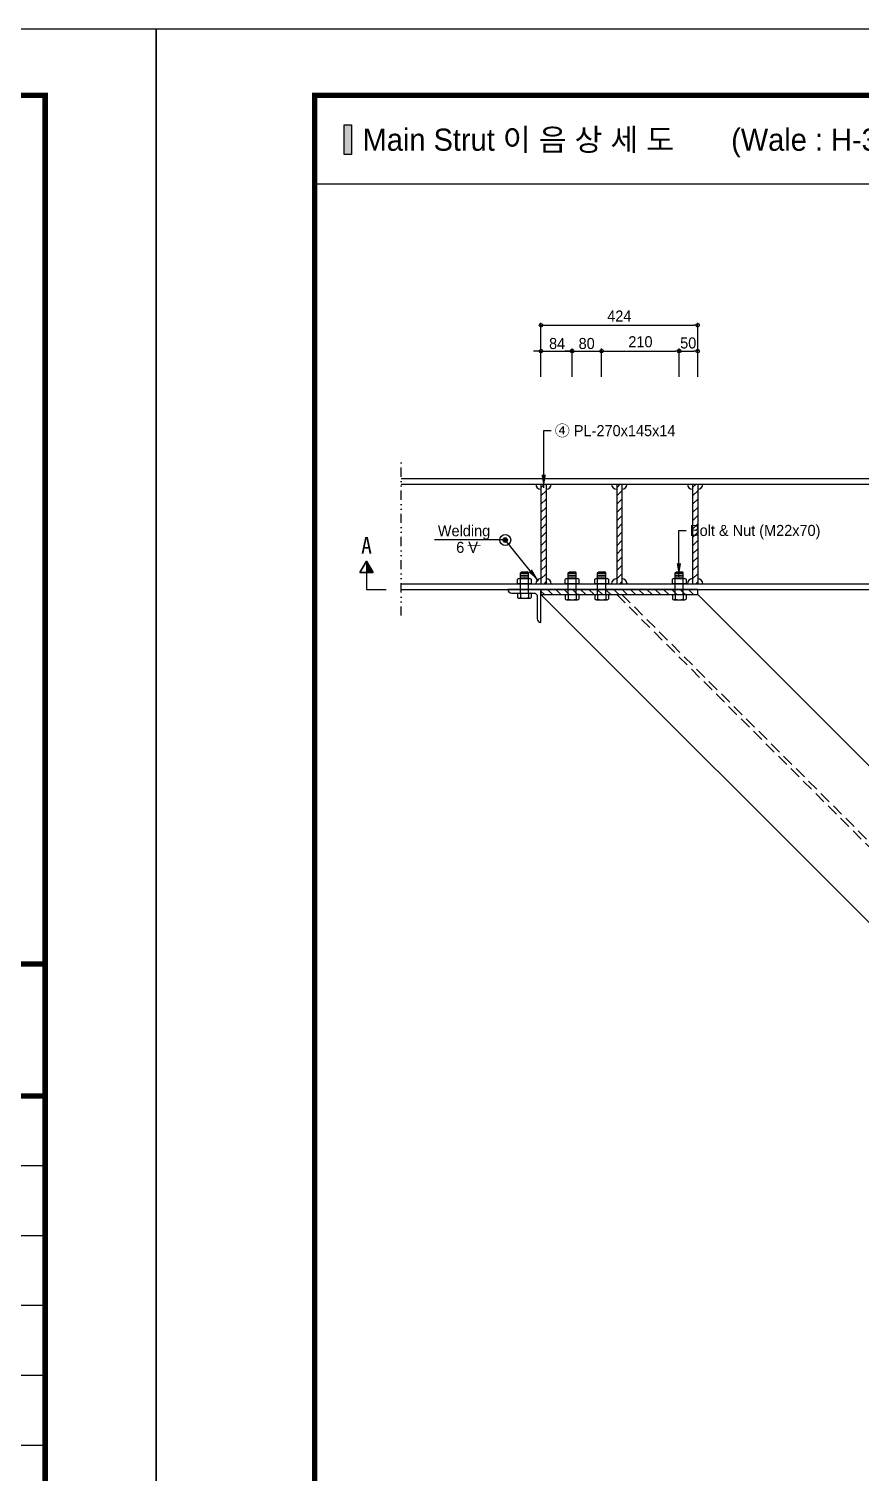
# Model space of a CAD drawing. Header units: millimetres. Extents: x 1073475 to 2890243, y -1340830 to -367733.
# Drawn here: x 2738518 to 2740771, y -371644 to -367733 of the extents above; entities that cross this region are included whole.
import ezdxf
from ezdxf.enums import TextEntityAlignment as Align

# ---------------------------------------------------------------- set-up
doc = ezdxf.new("R2010")
doc.units = ezdxf.units.MM
doc.header["$LTSCALE"] = 50
doc.header["$PDMODE"] = 3
doc.header["$PDSIZE"] = 100
doc.linetypes.add('DIVIDE', pattern=[1.25, 0.5, -0.25, 0, -0.25, 0, -0.25])
doc.linetypes.add('HIDDEN', pattern=[9.525, 6.35, -3.175])
doc.layers.get('Defpoints').update_dxf_attribs({"color": 151})
for name, color, linetype in [('-$$DIM-C', 7, 'Continuous'), ('11', 11, 'Continuous'), ('3', 3, 'Continuous'), ('C-ANGLE', 1, 'Continuous'), ('C-BN', 1, 'Continuous'), ('C-BN-1', 1, 'Continuous'), ('C-CEN-DI', 1, 'DIVIDE'), ('C-DIM', 7, 'Continuous'), ('C-li', 41, 'Continuous'), ('C-PLATE', 135, 'Continuous'), ('C-ST-CEN', 1, 'HIDDEN'), ('C-WALE-1', 3, 'Continuous'), ('C-WALE-2', 1, 'Continuous'), ('C-WELDING', 41, 'Continuous'), ('C-단면', 7, 'Continuous'), ('TEX', 3, 'Continuous'), ('TEXT', 3, 'Continuous'), ('TITLE-2', 3, 'Continuous')]:
    doc.layers.add(name, color=color, linetype=linetype)
doc.styles.add('RXHG', font='arial.ttf')
doc.styles.add('굴림', font='')
doc.styles.add('돋움', font='')
doc.styles.get('굴림').set_extended_font_data('DotumChe')
doc.styles.get('돋움').set_extended_font_data('Dotum')
doc.dimstyles.new('SAM-LE-LE-상', dxfattribs={"dimscale": 0.1, "dimtxt": 300, "dimasz": 360, "dimexe": 70, "dimexo": 0, "dimgap": 100, "dimtad": 1, "dimdec": 0, "dimzin": 0, "dimdsep": 46, "dimlunit": 6, "dimtxsty": '돋움', "dimblk": 'NONE', "dimcen": 100, "dimclrd": 8, "dimclre": 8, "dimclrt": 256, "dimadec": 0, "dimazin": 0, "dimtfac": 1, "dimtdec": 0, "dimtix": 1, "dimtmove": 2, "dimatfit": 3, "dimfxl": 70, "dimtolj": 1, "dimtzin": 0, "dimlwd": -1, "dimlwe": -1, "dimarcsym": 0})
doc.dimstyles.new('SAM-상', dxfattribs={"dimscale": 0.1, "dimtxt": 300, "dimasz": 100, "dimexe": 70, "dimexo": 0, "dimgap": 100, "dimtad": 1, "dimdec": 0, "dimzin": 0, "dimdsep": 46, "dimlunit": 6, "dimtxsty": '돋움', "dimblk": 'ORIGIN', "dimcen": 100, "dimclrd": 8, "dimclre": 8, "dimclrt": 1, "dimadec": 0, "dimazin": 0, "dimtfac": 1, "dimtdec": 0, "dimtix": 1, "dimtmove": 2, "dimatfit": 3, "dimfxl": 70, "dimtolj": 1, "dimtzin": 0, "dimlwd": -1, "dimlwe": -1, "dimarcsym": 0})

# ---------------------------------------------------------------- blocks, each defined once
blk = doc.blocks.new('dbox')
at = {"layer": '11'}
for p, q in [((4288, 57600), (81088, 57600)), ((4288, 1800), (4288, 57600)), ((81088, 57600), (81088, 1800))]:
    blk.add_line(p, q, dxfattribs=at)
at = {"layer": '11', "const_width": 150}
blk.add_lwpolyline([(81088, 1800), (4288, 1800), (4288, 57600), (81088, 57600)], close=True, dxfattribs=at)
for points in [[(81088, 34076), (74675, 34076)], [(81088, 30501), (74675, 30501)]]:
    blk.add_lwpolyline(points, dxfattribs=at)
at = {"layer": '3'}
for p, q in [((81088, 28609), (74675, 28609)), ((81088, 26717), (74675, 26717)), ((81088, 24824), (74675, 24824)), ((81088, 22932), (74675, 22932)), ((81088, 21039), (74675, 21039))]:
    blk.add_line(p, q, dxfattribs=at)
at = {"layer": 'TEXT', "color": 7}
for p, q in [((0, 59400), (84100, 59400)), ((0, 0), (0, 59400)), ((84100, 59400), (84100, 0))]:
    blk.add_line(p, q, dxfattribs=at)
at = {"layer": 'TEX', "color": 6, "linetype": 'Continuous', "style": 'RXHG', "width": 1}
for tag, p in [('일자', (76628, 15972)), ('축척', (76628, 13925)), ('설계번호', (76684, 12170))]:
    blk.add_attdef(tag, p, '', height=300, dxfattribs=at)
at = {"layer": 'TEX', "color": 7, "linetype": 'Continuous', "style": 'RXHG', "width": 1}
blk.add_attdef('파일명', (81840, 4453), '', height=300, rotation=90, dxfattribs=at)
at = {"layer": 'TEX', "linetype": 'Continuous', "style": 'RXHG', "width": 1}
for tag, p in [('도면명-1', (77799, 3389)), ('도면명-2', (77799, 2662))]:
    blk.add_attdef(tag, text='', height=400, dxfattribs=at).set_placement(p, align=Align.CENTER)
blk = doc.blocks.new('_Origin')
at = {"color": 0, "linetype": 'ByBlock', "lineweight": -2}
blk.add_line((0, 0), (-1, 0), dxfattribs=at)
blk.add_circle((0, 0), 0.5, dxfattribs=at)
blk = doc.blocks.new('*D600')
at = {"layer": '-$$DIM-C', "color": 8, "transparency": 16777216}
for p, q in [((2739904.4, -368675.7), (2739904.4, -368528.7)), ((2739914.4, -368535.7), (2740318.7, -368535.7)), ((2740328.7, -368675.7), (2740328.7, -368528.7))]:
    blk.add_line(p, q, dxfattribs=at)
at = {"layer": 'Defpoints', "color": 0, "transparency": 16777216}
for p in [(2740328.7, -368535.7), (2739904.4, -368675.7), (2740328.7, -368675.7)]:
    blk.add_point(p, dxfattribs=at)
at = {"layer": '-$$DIM-C', "color": 8, "transparency": 16777216, "xscale": 10, "yscale": 10, "zscale": 10, "rotation": 180}
blk.add_blockref('_Origin', (2739904.4, -368535.7), dxfattribs=at)
at = {"layer": '-$$DIM-C', "color": 8, "transparency": 16777216, "xscale": 10, "yscale": 10, "zscale": 10}
blk.add_blockref('_Origin', (2740328.7, -368535.7), dxfattribs=at)
at = {"layer": '-$$DIM-C', "color": 1, "transparency": 16777216, "insert": (2740116.5, -368510.7), "char_height": 30, "attachment_point": 5, "style": '돋움'}
blk.add_mtext('\\A1;424', dxfattribs=at)
blk = doc.blocks.new('*D601')
at = {"layer": '-$$DIM-C', "color": 8, "transparency": 16777216}
for p, q in [((2740278.7, -368675.7), (2740278.7, -368598.7)), ((2740328.7, -368675.7), (2740328.7, -368598.7)), ((2740288.7, -368605.7), (2740318.7, -368605.7))]:
    blk.add_line(p, q, dxfattribs=at)
at = {"layer": 'Defpoints', "color": 0, "transparency": 16777216}
for p in [(2740328.7, -368605.7), (2740278.7, -368675.7), (2740328.7, -368675.7)]:
    blk.add_point(p, dxfattribs=at)
at = {"layer": '-$$DIM-C', "color": 8, "transparency": 16777216, "xscale": 10, "yscale": 10, "zscale": 10, "rotation": 180}
blk.add_blockref('_Origin', (2740278.7, -368605.7), dxfattribs=at)
at = {"layer": '-$$DIM-C', "color": 8, "transparency": 16777216, "xscale": 10, "yscale": 10, "zscale": 10}
blk.add_blockref('_Origin', (2740328.7, -368605.7), dxfattribs=at)
at = {"layer": '-$$DIM-C', "color": 1, "transparency": 16777216, "insert": (2740303.1, -368583.8), "char_height": 30, "attachment_point": 5, "style": '돋움'}
blk.add_mtext('\\A1;50', dxfattribs=at)
blk = doc.blocks.new('*D602')
at = {"layer": '-$$DIM-C', "color": 8, "transparency": 16777216}
for p, q in [((2740068.7, -368675.7), (2740068.7, -368598.7)), ((2740278.7, -368675.7), (2740278.7, -368598.7)), ((2740078.7, -368605.7), (2740268.7, -368605.7))]:
    blk.add_line(p, q, dxfattribs=at)
at = {"layer": 'Defpoints', "color": 0, "transparency": 16777216}
for p in [(2740278.7, -368605.7), (2740068.7, -368675.7), (2740278.7, -368675.7)]:
    blk.add_point(p, dxfattribs=at)
at = {"layer": '-$$DIM-C', "color": 8, "transparency": 16777216, "xscale": 10, "yscale": 10, "zscale": 10, "rotation": 180}
blk.add_blockref('_Origin', (2740068.7, -368605.7), dxfattribs=at)
at = {"layer": '-$$DIM-C', "color": 8, "transparency": 16777216, "xscale": 10, "yscale": 10, "zscale": 10}
blk.add_blockref('_Origin', (2740278.7, -368605.7), dxfattribs=at)
at = {"layer": '-$$DIM-C', "color": 1, "transparency": 16777216, "insert": (2740173.7, -368580.6), "char_height": 30, "attachment_point": 5, "style": '돋움'}
blk.add_mtext('\\A1;210', dxfattribs=at)
blk = doc.blocks.new('*D603')
at = {"layer": '-$$DIM-C', "color": 8, "transparency": 16777216}
for p, q in [((2739988.7, -368675.7), (2739988.7, -368598.7)), ((2740068.7, -368675.7), (2740068.7, -368598.7)), ((2739978.7, -368605.7), (2739968.7, -368605.7)), ((2739988.7, -368605.7), (2740068.7, -368605.7)), ((2740078.7, -368605.7), (2740088.7, -368605.7))]:
    blk.add_line(p, q, dxfattribs=at)
at = {"layer": 'Defpoints', "color": 0, "transparency": 16777216}
for p in [(2740068.7, -368605.7), (2739988.7, -368675.7), (2740068.7, -368675.7)]:
    blk.add_point(p, dxfattribs=at)
at = {"layer": '-$$DIM-C', "color": 8, "transparency": 16777216, "xscale": 10, "yscale": 10, "zscale": 10}
blk.add_blockref('_Origin', (2739988.7, -368605.7), dxfattribs=at)
at = {"layer": '-$$DIM-C', "color": 8, "transparency": 16777216, "xscale": 10, "yscale": 10, "zscale": 10, "rotation": 180}
blk.add_blockref('_Origin', (2740068.7, -368605.7), dxfattribs=at)
at = {"layer": '-$$DIM-C', "color": 1, "transparency": 16777216, "insert": (2740028.1, -368585.3), "char_height": 30, "attachment_point": 5, "style": '돋움'}
blk.add_mtext('\\A1;80', dxfattribs=at)
blk = doc.blocks.new('*D615')
at = {"layer": '-$$DIM-C', "color": 8, "transparency": 16777216}
for p, q in [((2739904.4, -368675.7), (2739904.4, -368598.7)), ((2739988.7, -368675.7), (2739988.7, -368598.7)), ((2739894.4, -368605.7), (2739884.4, -368605.7)), ((2739904.4, -368605.7), (2739988.7, -368605.7)), ((2739998.7, -368605.7), (2740008.7, -368605.7))]:
    blk.add_line(p, q, dxfattribs=at)
at = {"layer": 'Defpoints', "color": 0, "transparency": 16777216}
for p in [(2739988.7, -368605.7), (2739904.4, -368675.7), (2739988.7, -368675.7)]:
    blk.add_point(p, dxfattribs=at)
at = {"layer": '-$$DIM-C', "color": 8, "transparency": 16777216, "xscale": 10, "yscale": 10, "zscale": 10}
blk.add_blockref('_Origin', (2739904.4, -368605.7), dxfattribs=at)
at = {"layer": '-$$DIM-C', "color": 8, "transparency": 16777216, "xscale": 10, "yscale": 10, "zscale": 10, "rotation": 180}
blk.add_blockref('_Origin', (2739988.7, -368605.7), dxfattribs=at)
at = {"layer": '-$$DIM-C', "color": 1, "transparency": 16777216, "insert": (2739948.1, -368585.3), "char_height": 30, "attachment_point": 5, "style": '돋움'}
blk.add_mtext('\\A1;84', dxfattribs=at)
blk = doc.blocks.new('A$C4EC31D71')
at = {"layer": 'C-BN-1'}
for p, q in [((-10.9, 54.5), (-7.4, 57)), ((-10.9, 25), (-10.9, 54.5)), ((-10.9, 53.5), (11.1, 53.5)), ((-10.9, 48.5), (11.1, 48.5)), ((-10.9, 43.5), (11.1, 43.5)), ((-7.4, 57), (7.6, 57)), ((11.1, 54.5), (7.6, 57)), ((11.1, 25), (11.1, 54.5)), ((-18.4, 25), (-18.4, 37.3)), ((18.6, 25), (-18.4, 25)), ((-18.4, 0), (18.4, 0)), ((-18.4, 0), (-18.4, -12.3)), ((-14.7, 39.1), (14.8, 39.1)), ((-10.9, 0), (-10.9, -14.1)), ((11.1, 0), (11.1, -14.1)), ((18.6, 0), (16.4, 0)), ((18.6, 37.3), (18.6, 25)), ((18.6, 0), (18.6, -12.3)), ((-14.7, -14.1), (14.8, -14.1))]:
    blk.add_line(p, q, dxfattribs=at)
at = {"layer": 'C-BN-1', "linetype": 'HIDDEN', "ltscale": 0.5}
for p, q in [((-10.9, 0), (-10.9, 25)), ((11.1, 0), (11.1, 25))]:
    blk.add_line(p, q, dxfattribs=at)
at = {"layer": 'C-BN-1'}
for centre, radius, start, end in [((-14.7, 34.2), 4.82, 38.9483, 141.0517), ((0.1, 4.4), 34.7, 71.5074, 108.4926), ((14.8, 34.2), 4.82, 38.9483, 141.0517), ((-14.7, -9.2), 4.82, 218.9483, 321.0517), ((0.1, 20.6), 34.7, 251.5074, 288.4926), ((14.8, -9.2), 4.82, 218.9483, 321.0517)]:
    blk.add_arc(centre, radius, start, end, dxfattribs=at)
blk = doc.blocks.new('A$C4D603F2C')
at = {"layer": 'C-BN'}
for p, q in [((-18.5, 0), (-18.5, 12.3)), ((-18.5, 0), (-16.3, 0)), ((18.5, 0), (-18.3, 0)), ((14.8, 14.1), (-14.8, 14.1)), ((-11, 0), (-11, 14.1)), ((11, 0), (11, 14.1)), ((18.5, 0), (18.5, 12.3)), ((-18.5, -29), (18.5, -29)), ((-18.5, -41.3), (-18.5, -29)), ((-11, -29), (-11, -58.5)), ((11, -29), (11, -58.5)), ((18.5, -29), (18.5, -41.3)), ((14.8, -43.1), (-14.8, -43.1)), ((11, -47.5), (-11, -47.5)), ((11, -52.5), (-11, -52.5)), ((11, -57.5), (-11, -57.5)), ((-11, -58.5), (-7.5, -61)), ((7.5, -61), (-7.5, -61)), ((11, -58.5), (7.5, -61))]:
    blk.add_line(p, q, dxfattribs=at)
at = {"layer": 'C-BN', "linetype": 'HIDDEN', "ltscale": 0.5}
for p, q in [((-11, 0), (-11, -29)), ((11, 0), (11, -29))]:
    blk.add_line(p, q, dxfattribs=at)
at = {"layer": 'C-BN'}
for centre, radius, start, end in [((-14.8, 9.2), 4.82, 38.9483, 141.0517), ((0, -20.6), 34.7, 71.5074, 108.4926), ((14.8, 9.2), 4.82, 38.9483, 141.0517), ((-14.8, -38.2), 4.82, 218.9483, 321.0517), ((0, -8.4), 34.7, 251.5074, 288.4926), ((14.8, -38.2), 4.82, 218.9483, 321.0517)]:
    blk.add_arc(centre, radius, start, end, dxfattribs=at)
blk = doc.blocks.new('_None')

msp = doc.modelspace()

# ---------------------------------------------------------------- hatches: boundary and pattern name
at = {"layer": 'C-DIM'}
h = msp.add_hatch(color=1, dxfattribs=at)
edge = h.paths.add_edge_path()
edge.add_arc((2739807.5, -369117.2), 6.17, 0, 360)
at = {"layer": 'C-PLATE'}
h = msp.add_hatch(dxfattribs=at)
h.set_pattern_fill('ANSI31', color=256, scale=5, style=0)
h.set_pattern_definition([(45, (4915791.81, -113448.582), (-11.22532015, 11.22532015), [])])
h.paths.add_polyline_path([(2739918.4, -368965.9), (2739904.4, -368965.9), (2739904.4, -369235.9), (2739918.4, -369235.9)])
h = msp.add_hatch(dxfattribs=at)
h.set_pattern_fill('ANSI31', color=256, scale=5, style=0)
h.set_pattern_definition([(45, (4915996.942, -113448.582), (-11.22532015, 11.22532015), [])])
h.paths.add_polyline_path([(2740123.5, -368965.9), (2740109.5, -368965.9), (2740109.5, -369235.9), (2740123.5, -369235.9)])
h = msp.add_hatch(dxfattribs=at)
h.set_pattern_fill('ANSI31', color=256, scale=5, style=0)
h.set_pattern_definition([(45, (4916202.074, -113448.582), (-11.22532015, 11.22532015), [])])
h.paths.add_polyline_path([(2740328.7, -368965.9), (2740314.7, -368965.9), (2740314.7, -369235.9), (2740328.7, -369235.9)])
h = msp.add_hatch(dxfattribs=at)
h.set_pattern_fill('ANSI31', color=256, scale=5, angle=90, style=0)
h.set_pattern_definition([(135, (4918431.92, -114066.585), (-11.22532015, -11.22532015), [])])
h.paths.add_polyline_path([(2740328.7, -369264.9), (2740328.7, -369250.9), (2739904.4, -369250.9), (2739904.4, -369264.9)])
at = {"layer": 'TITLE-2'}
msp.add_hatch(color=2, dxfattribs=at).paths.add_polyline_path([(2739371.6, -368073.1), (2739391.6, -368073.1), (2739391.6, -367993.1), (2739371.6, -367993.1)])

# ---------------------------------------------------------------- linework, layer by layer
at = {"layer": 'C-ANGLE', "elevation": 0}
msp.add_lwpolyline([(2739894.4, -369330.9, 0.414214), (2739904.4, -369340.9), (2739904.4, -369340.9), (2739904.4, -369250.9), (2739814.4, -369250.9), (2739814.4, -369250.9, 0.414214), (2739824.4, -369260.9), (2739884.4, -369260.9, -0.414214), (2739894.4, -369270.9)], format="xyb", close=True, dxfattribs=at)
at = {"layer": 'C-CEN-DI', "linetype": 'DIVIDE'}
msp.add_line((2739526.1, -369322, 0), (2739526.1, -368892.1, 0), dxfattribs=at)
at = {"layer": 'C-DIM', "color": 1, "const_width": 2, "elevation": 0}
msp.add_lwpolyline([(2739705.8, -369131.4), (2739741.2, -369131.4)], dxfattribs=at)
at = {"layer": 'C-DIM', "color": 1}
for radius in [14.8, 6.17]:
    msp.add_circle((2739807.5, -369117.2, 0), radius, dxfattribs=at)
at = {"layer": 'C-li'}
msp.add_line((2739291.6, -368153.1), (2746330.3, -368153.1), dxfattribs=at)
at = {"layer": 'C-PLATE'}
for p, q in [((2739904.4, -368966, 0), (2739904.4, -369235.9, 0)), ((2739918.4, -368966, 0), (2739918.4, -369235.9, 0)), ((2740109.5, -368966, 0), (2740109.5, -369235.9, 0)), ((2740123.5, -368966, 0), (2740123.5, -369235.9, 0)), ((2740314.7, -368966, 0), (2740314.7, -369235.9, 0)), ((2740328.7, -368966, 0), (2740328.7, -369235.9, 0))]:
    msp.add_line(p, q, dxfattribs=at)
at = {"layer": 'C-PLATE', "elevation": 0}
msp.add_lwpolyline([(2739904.4, -369250.9), (2739904.4, -369264.9), (2740328.7, -369264.9), (2740328.7, -369250.9)], close=True, dxfattribs=at)
at = {"layer": 'C-ST-CEN', "ltscale": 0.1}
for p, q in [((2740109.5, -369264.9, 0), (2741581, -370736.4, 0)), ((2740123.6, -369264.9, 0), (2741581, -370722.2, 0))]:
    msp.add_line(p, q, dxfattribs=at)
at = {"layer": 'C-WALE-1'}
for p, q in [((2739526.1, -368950.9, 0), (2742837, -368950.9, 0)), ((2739526.1, -369250.9, 0), (2742837, -369250.9, 0)), ((2739904.4, -369264.9, 0), (2741581, -370941.4, 0)), ((2740328.7, -369264.9, 0), (2741581, -370517.2, 0))]:
    msp.add_line(p, q, dxfattribs=at)
at = {"layer": 'C-WALE-2'}
for p, q in [((2739526.1, -368965.9, 0), (2742837, -368965.9, 0)), ((2739526.1, -369235.9, 0), (2742837, -369235.9, 0))]:
    msp.add_line(p, q, dxfattribs=at)
at = {"layer": 'C-WELDING'}
for centre, start, end in [((2739904.4, -368965.9, 0), 180, 270), ((2739918.4, -368965.9, 0), 270, 0), ((2740109.5, -368965.9, 0), 180, 270), ((2740123.5, -368965.9, 0), 270, 0), ((2740314.7, -368965.9, 0), 180, 270), ((2740328.7, -368965.9, 0), 270, 0), ((2739904.4, -369235.9, 0), 90, 180), ((2739918.4, -369235.9, 0), 0, 90), ((2740109.5, -369235.9, 0), 90, 180), ((2740123.5, -369235.9, 0), 0, 90), ((2740314.7, -369235.9, 0), 90, 180), ((2740328.7, -369235.9, 0), 0, 90)]:
    msp.add_arc(centre, 14, start, end, dxfattribs=at)
at = {"layer": 'C-단면'}
for p in [(2739432.1, -369174.8, 0), (2739432.1, -369174.9, 0), (2739432.1, -369174.9, 0)]:
    msp.add_line(p, (2739432.1, -369250.9, 0), dxfattribs=at)
at = {"layer": 'C-단면', "elevation": 0}
for points in [[(2739450.3, -369205.7), (2739432.1, -369174.2), (2739413.9, -369205.7)], [(2739413.9, -369205.7), (2739432.1, -369174.2), (2739450.3, -369205.7)]]:
    msp.add_lwpolyline(points, close=True, dxfattribs=at)
msp.add_lwpolyline([(2739432.1, -369174.2), (2739432.1, -369250.9), (2739485, -369250.9)], dxfattribs=at)
at = {"layer": 'C-단면'}
for points in [[(2739432.1, -369205.7, 0), (2739432.1, -369174.2, 0), (2739450.3, -369205.7, 0), (2739432.1, -369205.7, 0)], [(2739432.1, -369174.2, 0), (2739450.3, -369205.7, 0), (2739432.1, -369205.7, 0)]]:
    msp.add_solid(points, dxfattribs=at)
at = {"layer": 'TITLE-2', "color": 2}
msp.add_lwpolyline([(2739371.6, -368073.1), (2739371.6, -367993.1), (2739391.6, -367993.1), (2739391.6, -368073.1)], close=True, dxfattribs=at)

# ---------------------------------------------------------------- block references
at = {"xscale": 0.1, "yscale": 0.1, "zscale": 0.1}
for p in [(2730452.7, -373673.1), (2738862.7, -373673.1)]:
    msp.add_blockref('dbox', p, dxfattribs=at)
at = {"rotation": 180}
for p in [(2739988.7, -369264.9, 0), (2740068.7, -369264.9, 0), (2740278.7, -369264.9, 0)]:
    msp.add_blockref('A$C4D603F2C', p, dxfattribs=at)
at = {"layer": 'C-DIM'}
msp.add_blockref('A$C4EC31D71', (2739859.4, -369260.9, 0), dxfattribs=at)

# ---------------------------------------------------------------- texts
at = {"layer": 'C-DIM', "color": 1, "style": '돋움'}
for s, p in [('④ PL-270x145x14', (2739941.7, -368821.1, 0)), ('Welding', (2739625.1, -369092.2, 0)), ('Bolt & Nut (M22x70)', (2740307.8, -369091.4, 0))]:
    msp.add_text(s, height=30, dxfattribs=at).set_placement(p, align=Align.MIDDLE_LEFT)
msp.add_text('6 V', height=30, dxfattribs=at).set_placement((2739704.3, -369137.2, 0), align=Align.MIDDLE_CENTER)
at = {"layer": 'TEXT', "color": 0, "style": '굴림'}
msp.add_text('A', height=45, dxfattribs=at).set_placement((2739432, -369131.8, 0), align=Align.MIDDLE)
at = {"layer": 'TITLE-2', "style": '돋움'}
for s, p in [('Main Strut 이 음 상 세 도', (2739421.6, -368033.1)), ('(Wale : H-300x300)', (2740419.4, -368033.1))]:
    msp.add_text(s, height=60, dxfattribs=at).set_placement(p, align=Align.MIDDLE_LEFT)

# ---------------------------------------------------------------- dimensions: what is measured, and where the dimension line sits
at = {"layer": '-$$DIM-C'}
for base, p1, p2, picture, middle in [((2740328.7, -368535.7, 0), (2739904.4, -368675.7, 0), (2740328.7, -368675.7, 0), '*D600', (2740116.5, -368510.7, 0)), ((2740278.7, -368605.7, 0), (2740068.7, -368675.7, 0), (2740278.7, -368675.7, 0), '*D602', (2740173.7, -368580.6, 0))]:
    dim = msp.add_linear_dim(base=base, p1=p1, p2=p2, dimstyle='SAM-상', dxfattribs=at)
    dim.commit()
    dim.dimension.update_dxf_attribs({"geometry": picture, "text_midpoint": middle})
for base, p1, p2, picture, middle in [((2739988.7, -368605.7, 0), (2739904.4, -368675.7, 0), (2739988.7, -368675.7, 0), '*D615', (2739948.1, -368585.3, 0)), ((2740068.7, -368605.7, 0), (2739988.7, -368675.7, 0), (2740068.7, -368675.7, 0), '*D603', (2740028.1, -368585.3, 0)), ((2740328.7, -368605.7, 0), (2740278.7, -368675.7, 0), (2740328.7, -368675.7, 0), '*D601', (2740303.1, -368583.8, 0))]:
    dim = msp.add_linear_dim(base=base, p1=p1, p2=p2, dimstyle='SAM-상', dxfattribs=at)
    dim.commit()
    dim.dimension.update_dxf_attribs({"geometry": picture, "text_midpoint": middle, "dimtype": 160})

# ---------------------------------------------------------------- leaders
at = {"layer": 'C-DIM'}
for points in [[(2739911.7, -368976.3, 0), (2739911.7, -368821.1, 0), (2739931.7, -368821.1, 0)], [(2740277.8, -369216.1, 0), (2740277.8, -369091.4, 0), (2740297.8, -369091.4, 0)], [(2739898, -369228.4, 0), (2739807.5, -369117.2, 0), (2739616.2, -369117.2, 0)]]:
    msp.add_leader(points, dimstyle='SAM-LE-LE-상', dxfattribs=at)

doc.saveas('drawing.dxf')
